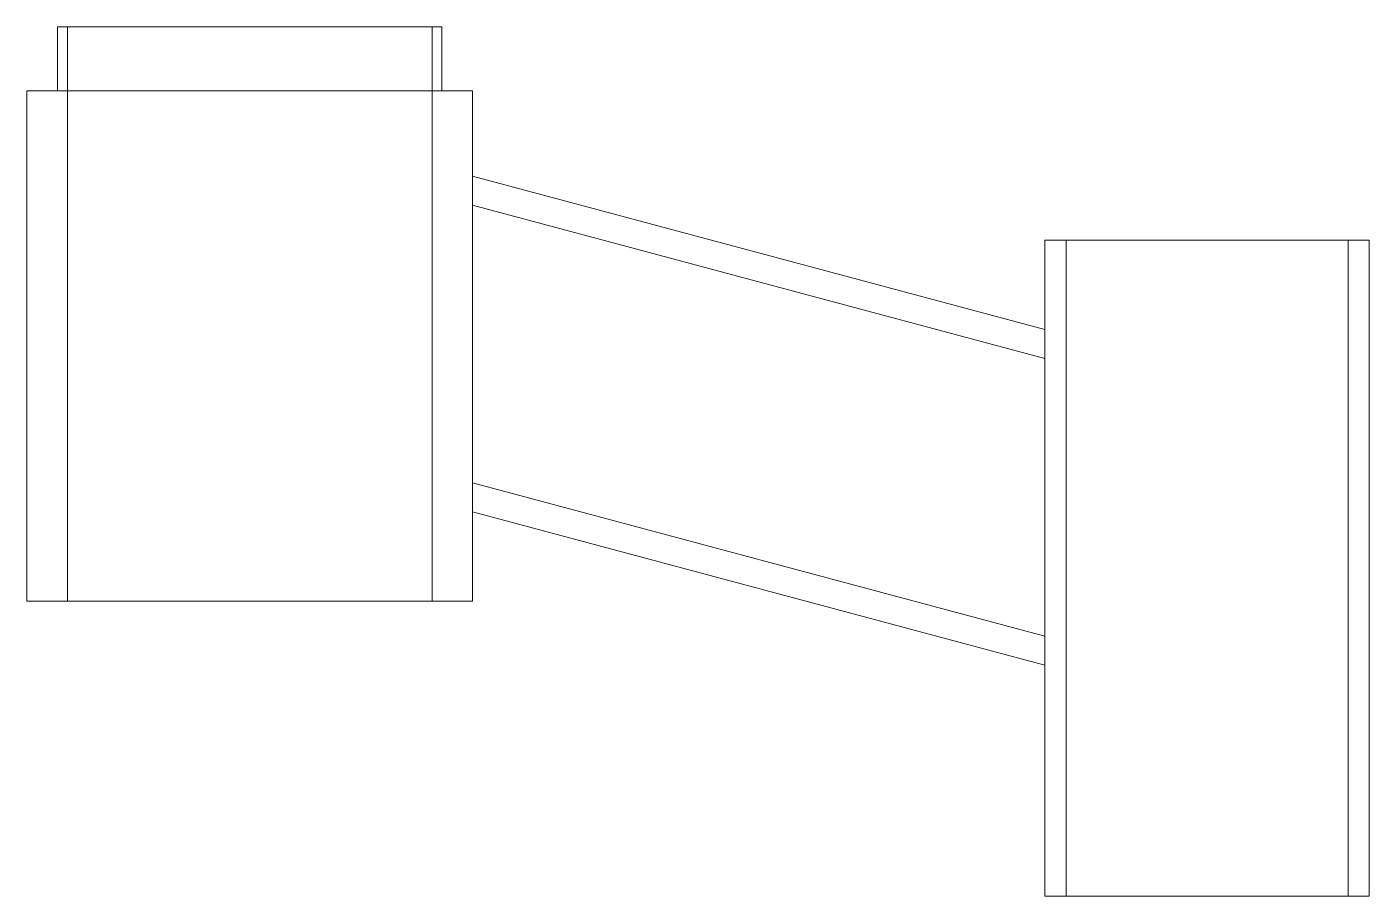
# Model space of a CAD drawing. Extents: x -59 to 47, y -32 to 36.
import ezdxf

# ---------------------------------------------------------------- set-up
doc = ezdxf.new("R2010")
doc.units = 0
doc.layers.add('s001-#def-active-grp', color=7, linetype='CONTINUOUS')

msp = doc.modelspace()

# ---------------------------------------------------------------- linework, layer by layer
at = {"layer": 's001-#def-active-grp', "color": 7, "linetype": 'CONTINUOUS', "lineweight": 20, "true_color": 0x000000}
for p, q in [((-55.39, -9.24), (-55.39, 35.76)), ((-26.81, 35.76), (-26.81, -9.24)), ((21.2, 12.04), (-23.64, 24.06)), ((-23.64, 21.78), (21.2, 9.77)), ((22.85, 19.04), (22.85, -32.34)), ((44.95, 19.04), (44.95, -32.34)), ((-23.64, 0.04), (21.2, -11.97)), ((-23.64, -2.24), (21.2, -14.25))]:
    msp.add_line(p, q, dxfattribs=at)
for points in [[(-56.15, 30.76), (-56.15, 35.76), (-26.05, 35.76), (-26.05, 30.76)], [(-58.56, 30.76), (-58.56, -9.24), (-23.64, -9.24), (-23.64, 30.76), (-58.56, 30.76)], [(46.6, -32.34), (46.6, 19.04), (21.2, 19.04), (21.2, -32.34), (46.6, -32.34)]]:
    msp.add_lwpolyline(points, dxfattribs=at)

doc.saveas('drawing.dxf')
